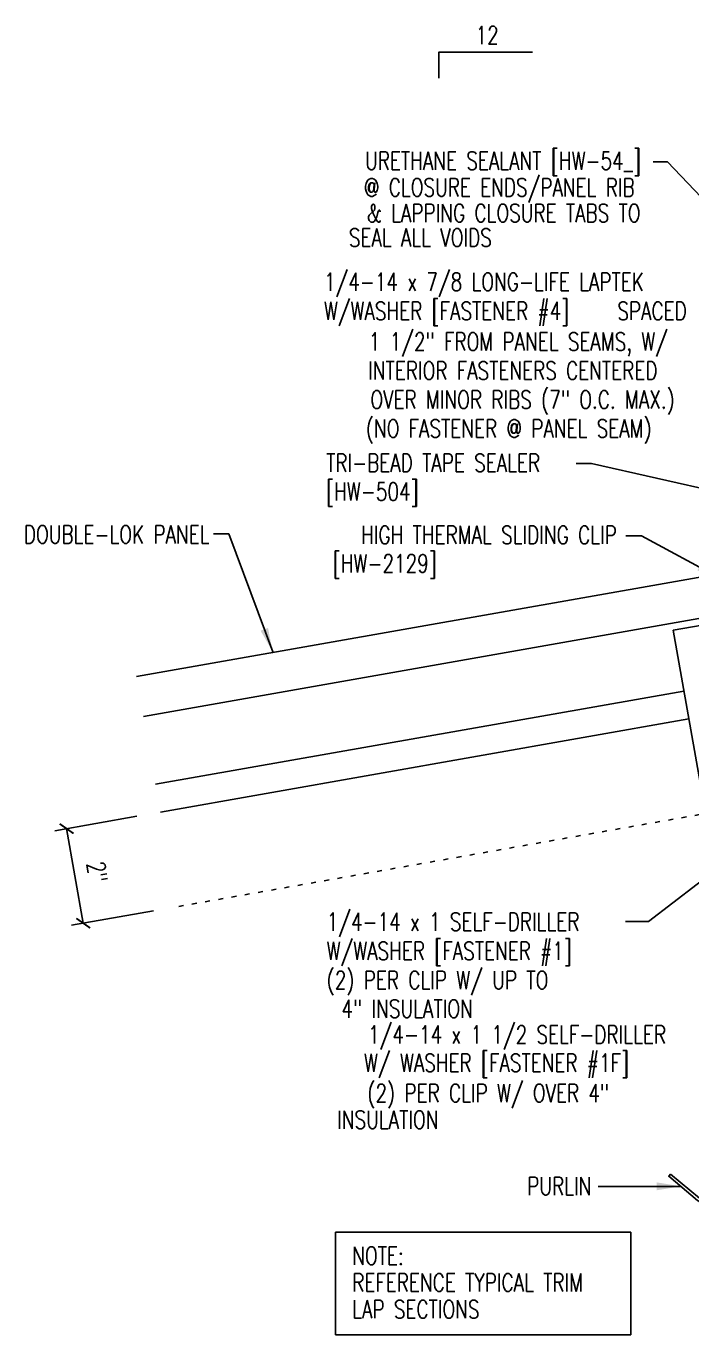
# Model space of a CAD drawing. Header units: inches. Extents: x 5.6 to 40.9, y 11.1 to 45.6.
# Drawn here: x 5.55 to 19.42, y 11.11 to 38.38 of the extents above; entities that cross this region are included whole.
import ezdxf
from ezdxf.enums import TextEntityAlignment as Align

# ---------------------------------------------------------------- set-up
doc = ezdxf.new("R2010")
doc.units = ezdxf.units.IN
doc.header["$MEASUREMENT"] = 0
doc.linetypes.add('ACAD_ISO07W100', pattern=[3, 0, -3])
for name, color, linetype in [('CLIP', 5, 'Continuous'), ('DIM', 7, 'Continuous'), ('FASTENER', 9, 'Continuous'), ('MARK', 1, 'Continuous'), ('PANEL', 11, 'Continuous'), ('STLA', 12, 'Continuous'), ('TEXT', 2, 'Continuous')]:
    doc.layers.add(name, color=color, linetype=linetype)
doc.styles.add('TEXT1', font='ROMANS.shx', dxfattribs={"width": 0.75, "height": 0.375})
doc.dimstyles.new('DETAIL', dxfattribs={"dimscale": 4, "dimtxt": 0.09375, "dimasz": 0.0625, "dimexe": 0.0625, "dimexo": 0.125, "dimgap": 0.0625, "dimtad": 1, "dimdec": 4, "dimzin": 3, "dimdsep": 46, "dimlunit": 4, "dimtxsty": 'TEXT1', "dimblk": 'ARCHTICK', "dimcen": 0.0625, "dimclrd": 7, "dimclre": 7, "dimclrt": 2, "dimadec": 0, "dimazin": 0, "dimtfac": 0.59375, "dimtdec": 4, "dimtmove": 0, "dimatfit": 3, "dimfxl": 0, "dimfrac": 2, "dimtolj": 1, "dimtzin": 3, "dimarcsym": 0})
doc.dimstyles.new('DETAIL$7', dxfattribs={"dimscale": 4, "dimtxt": 0.09375, "dimasz": 0.125, "dimexe": 0.0625, "dimexo": 0.125, "dimgap": 0.0625, "dimtad": 1, "dimdec": 4, "dimzin": 3, "dimdsep": 46, "dimlunit": 4, "dimtxsty": 'TEXT1', "dimblk": 'ARCHTICK', "dimcen": 0.0625, "dimclrd": 7, "dimclre": 7, "dimclrt": 2, "dimadec": 0, "dimazin": 0, "dimtfac": 0.59375, "dimtdec": 4, "dimtmove": 0, "dimatfit": 3, "dimfxl": 0, "dimfrac": 2, "dimtolj": 1, "dimtzin": 3, "dimarcsym": 0})

# ---------------------------------------------------------------- blocks, each defined once
blk = doc.blocks.new('slopl1')
at = {"layer": 'MARK', "color": 6}
blk.add_lwpolyline([(0, 0), (0, 0.1368), (0.4871, 0.1368)], dxfattribs=at)
at = {"layer": 'MARK', "color": 2, "style": 'TEXT1', "width": 0.75}
blk.add_text('12', height=0.09375, dxfattribs=at).set_placement((0.1909, 0.1779))
blk.add_attdef('SLOPL1', text='', height=0.0938, dxfattribs=at).set_placement((-0.0549, 0.0243), align=Align.RIGHT)
blk = doc.blocks.new('dsc-HW-504')
at = {"layer": 'TEXT', "style": 'TEXT1', "width": 0.75}
for s, p in [('TRI-BEAD TAPE SEALER', (0, 0)), ('[HW-504]', (0, -0.6))]:
    blk.add_text(s, height=0.375, dxfattribs=at).set_placement(p)
at = {"layer": 'TEXT', "style": 'TEXT1', "flags": 1}
for tag, p in [('COLOR', (0, -1.2)), ('CALC', (0, -1.2)), ('OPT1', (0, -1.2)), ('OPT2', (0, -1.2)), ('OPT3', (0, -1.2)), ('GAGE', (0, -1.2)), ('SHPLN', (0, -1.2)), ('PART', (0, -1.2)), ('DESCRIPTION', (0, -1.2)), ('MULTIPLE', (0, -1.2)), ('SPARE1', (0, -1.8)), ('SPARE2', (0, -1.8)), ('SPARE3', (0, -1.8)), ('SPARE4', (0, -1.8)), ('SPARE5', (0, -1.8)), ('SPARE6', (0, -1.8)), ('SPARE7', (0, -1.8)), ('SPARE8', (0, -1.8)), ('SPARE9', (0, -1.8)), ('SPARE10', (0, -1.8))]:
    blk.add_attdef(tag, p, '', height=0.375, dxfattribs=at)
blk = doc.blocks.new('FD-F4')
at = {"layer": 'TEXT', "style": 'TEXT1', "width": 0.75}
for s, p in [('1/4-14 x 7/8 LONG-LIFE LAPTEK', (0.0047, -0.0408)), ('W/WASHER [FASTENER #4]', (0.0047, -0.1926))]:
    blk.add_text(s, height=0.09375, dxfattribs=at).set_placement(p)
blk.add_attdef('(QUANTITY)', (1.4847, -0.1926), '', height=0.0938, dxfattribs=at)
at = {"layer": 'TEXT', "style": 'TEXT1', "flags": 1}
for tag, p in [('Description', (0.0624, -0.4349)), ('Multiple', (0.0624, -0.4349)), ('Color', (0.0624, -0.4349)), ('Calc', (0.0624, -0.4349)), ('Opt1', (0.0624, -0.4349)), ('Opt2', (0.0624, -0.4349)), ('Opt3', (0.0624, -0.4349)), ('Part', (0.0624, -0.4349)), ('Spare1', (0.0624, -0.6224)), ('Spare2', (0.0624, -0.6224)), ('Spare3', (0.0624, -0.6224)), ('Spare4', (0.0624, -0.6224)), ('Spare5', (0.0624, -0.6224)), ('Spare6', (0.0624, -0.6224)), ('Spare7', (0.0624, -0.6224)), ('Spare8', (0.0624, -0.6224)), ('Spare9', (0.0624, -0.6224)), ('Spare10', (0.0624, -0.6224))]:
    blk.add_attdef(tag, p, '', height=0.0938, dxfattribs=at)
blk = doc.blocks.new('_ArchTick')
at = {"color": 0, "linetype": 'ByBlock', "const_width": 0.15}
blk.add_lwpolyline([(-0.5, -0.5), (0.5, 0.5)], dxfattribs=at)
blk = doc.blocks.new('A$C30686E82')
for p, q in [((-2.715, 0.761), (3.437, 0.761)), ((-2.715, 0.761), (-2.715, -1.379)), ((3.437, 0.761), (3.437, -1.379)), ((-2.715, -1.379), (3.437, -1.379))]:
    blk.add_line(p, q)
at = {"layer": 'TEXT', "style": 'TEXT1', "width": 0.75}
for s, p in [('NOTE:', (-2.368, 0.081)), ('REFERENCE TYPICAL TRIM', (-2.368, -0.477)), ('LAP SECTIONS', (-2.368, -1.035))]:
    blk.add_text(s, height=0.375, dxfattribs=at).set_placement(p)
blk = doc.blocks.new('*D39')
at = {"layer": 'DEFPOINTS', "color": 0}
for p in [(8.349, 21.998), (6.396, 21.654), (8.696, 20.029)]:
    blk.add_point(p, dxfattribs=at)
at = {"layer": 'TEXT', "color": 7, "lineweight": -2}
for p, q in [((7.857, 21.911), (6.15, 21.61)), ((6.743, 19.684), (6.396, 21.654)), ((8.204, 19.942), (6.497, 19.641))]:
    blk.add_line(p, q, dxfattribs=at)
at = {"layer": 'TEXT', "color": 7, "lineweight": -2, "xscale": 0.25, "yscale": 0.25, "zscale": 0.25}
for p, rotation in [((6.396, 21.654), 100.0000000000008), ((6.743, 19.684), 280.0000000000008)]:
    blk.add_blockref('_ArchTick', p, dxfattribs=dict(at, rotation=rotation))
at = {"layer": 'TEXT', "color": 2, "insert": (7.035, 20.751), "char_height": 0.375, "attachment_point": 5, "rotation": 280, "style": 'TEXT1'}
blk.add_mtext('\\A1;2"', dxfattribs=at)
blk = doc.blocks.new('FD-F1')
at = {"layer": 'TEXT', "style": 'TEXT1', "width": 0.75}
for s, p in [('1/4-14 x 1 SELF-DRILLER', (0.0047, -0.0408)), ('W/WASHER [FASTENER #1]', (0.0047, -0.1926))]:
    blk.add_text(s, height=0.09375, dxfattribs=at).set_placement(p)
blk.add_attdef('(QUANTITY)', (0.0047, -0.3444), '', height=0.0938, dxfattribs=at)

msp = doc.modelspace()

# ---------------------------------------------------------------- linework, layer by layer
at = {"layer": 'CLIP'}
for p, q in [((19.03535, 25.78892), (20.13197, 25.98228)), ((19.69153, 22.06751), (19.03535, 25.78892))]:
    msp.add_line(p, q, dxfattribs=at)
at = {"layer": 'PANEL'}
for p, q in [((20.10652, 26.12661), (7.99755, 23.99148)), ((19.25891, 24.52104), (8.24656, 22.57926))]:
    msp.add_line(p, q, dxfattribs=at)
for points in [[(7.85064, 24.82462), (26.56904, 28.12518)], [(19.36136, 23.94), (8.34901, 21.99822)]]:
    msp.add_lwpolyline(points, dxfattribs=at)
at = {"layer": 'STLA'}
msp.add_lwpolyline([(18.97921, 14.45746), (19.58031, 13.95307, 0.22169466), (19.73339, 13.91205), (21.7152, 14.2615, 0.41421356), (21.86729, 14.47871), (21.21564, 18.1744), (20.56399, 21.87009, -0.41421356), (20.76459, 22.15657), (22.5002, 22.46261, -0.22169466), (22.7021, 22.40851), (23.30321, 21.90412), (23.26477, 21.85831), (22.66367, 22.3627, 0.22169466), (22.51058, 22.40372), (20.77498, 22.09768, 0.41421356), (20.62288, 21.88047), (21.27453, 18.18478), (21.92618, 14.4891, -0.41421356), (21.72558, 14.20261), (19.74377, 13.85316, -0.22169466), (19.54187, 13.90726), (18.94077, 14.41165)], format="xyb", close=True, dxfattribs=at)
at = {"layer": 'TEXT', "color": 7}
msp.add_line((18.91653, 35.54645), (18.61514, 35.54645), dxfattribs=at)
at = {"layer": 'TEXT', "linetype": 'ACAD_ISO07W100', "ltscale": 0.06}
msp.add_line((8.73163, 20.03484), (30.64755, 23.8992), dxfattribs=at)

# ---------------------------------------------------------------- block references
for name, p in [('dsc-HW-504', (11.80254, 29.08974)), ('A$C30686E82', (14.71576, 12.4858))]:
    msp.add_blockref(name, p)
at = {"layer": 'FASTENER', "xscale": 4, "yscale": 4, "zscale": 4}
msp.add_blockref('FD-F1', (11.7956, 19.68984), dxfattribs=at).add_auto_attribs({'(QUANTITY)': '(2) PER CLIP W/ UP TO'})
at = {"layer": 'MARK', "xscale": 4, "yscale": 4, "zscale": 4}
msp.add_blockref('slopl1', (14.15294, 37.28994), dxfattribs=at)
at = {"layer": 'TEXT', "xscale": 4, "yscale": 4, "zscale": 4}
msp.add_blockref('FD-F4', (11.73947, 33.02423), dxfattribs=at).add_auto_attribs({'(QUANTITY)': ' SPACED'})

# ---------------------------------------------------------------- texts
at = {"layer": 'TEXT', "style": 'TEXT1', "width": 0.75}
for s, p in [('URETHANE SEALANT [HW-54_]', (18.36434, 35.38513)), ('@ CLOSURE ENDS/PANEL RIB', (18.23126, 34.82892)), ('& LAPPING CLOSURE TABS TO', (18.35307, 34.29459)), ('SEAL ALL VOIDS', (15.25493, 33.78275)), ('1 1/2" FROM PANEL SEAMS, W/', (18.92468, 31.61519)), ('INTERIOR FASTENERS CENTERED ', (18.90034, 31.01153)), ('OVER MINOR RIBS (7" O.C. MAX.)', (19.06625, 30.40798)), ('(NO FASTENER @ PANEL SEAM)', (18.58541, 29.80572)), ('DOUBLE-LOK PANEL', (9.37464, 27.59751)), ('HIGH THERMAL SLIDING CLIP', (17.86001, 27.58755)), ('[HW-2129]', (14.11111, 26.99398)), ('4" INSULATION', (14.85908, 17.71519)), ('1/4-14 x 1 1/2 SELF-DRILLER', (18.88592, 17.17443)), ('W/ WASHER [FASTENER #1F]', (18.11482, 16.58729)), ('(2) PER CLIP W/ OVER 4"', (17.70188, 15.95634)), ('INSULATION', (14.14356, 15.40209)), ('PURLIN', (17.33002, 14.01955))]:
    msp.add_text(s, height=0.375, dxfattribs=at).set_placement(p, align=Align.RIGHT)

# ---------------------------------------------------------------- dimensions: what is measured, and where the dimension line sits
at = {"layer": 'TEXT'}
dim = msp.add_aligned_dim(p1=(8.69631, 20.02861), p2=(8.34901, 21.99822), distance=1.98339, dimstyle='DETAIL', dxfattribs=at)
dim.commit()
dim.dimension.update_dxf_attribs({"geometry": '*D39', "text_midpoint": (7.03542, 20.75118)})

# ---------------------------------------------------------------- leaders
at = {"layer": 'DIM'}
for points in [[(23.83881, 27.79569), (17.33399, 29.26623), (17.01594, 29.26623)], [(10.68961, 25.33933), (9.77531, 27.79474), (9.45726, 27.79474)]]:
    msp.add_leader(points, dimstyle='DETAIL$7', dxfattribs=at)
at = {"layer": 'TEXT'}
for points in [[(25.43514, 27.94004), (24.76286, 29.41558), (18.91653, 35.54645)], [(19.19216, 14.2007), (17.83402, 14.2007), (17.47024, 14.2007)]]:
    msp.add_leader(points, dimstyle='DETAIL$7', dxfattribs=at)
for points in [[(20.01885, 26.86886), (18.37237, 27.75943), (18.04987, 27.75943)], [(20.91219, 21.5607), (18.52038, 19.71674), (18.04201, 19.71674)]]:
    msp.add_leader(points, dimstyle='DETAIL$7', override={"dimgap": 0.0625, "dimtad": 0}, dxfattribs=at)

doc.saveas('drawing.dxf')
